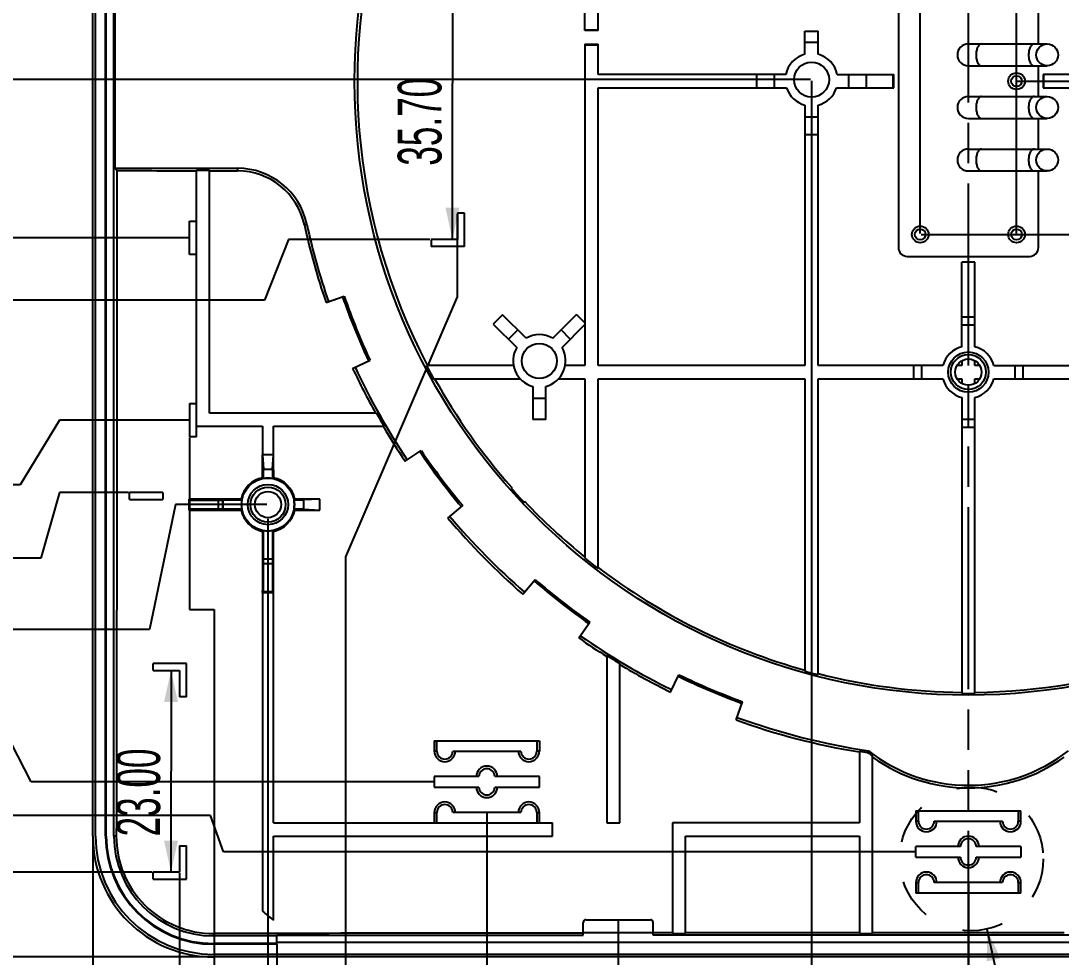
# Model space of a CAD drawing. Header units: millimetres. Extents: x -1 to 407, y -1 to 283.
# Drawn here: x 183.7 to 243.2, y 93.8 to 147.3 of the extents above; entities that cross this region are included whole.
import ezdxf
from ezdxf.enums import TextEntityAlignment as Align

# ---------------------------------------------------------------- set-up
doc = ezdxf.new("R2010")
doc.units = ezdxf.units.MM
doc.header["$LTSCALE"] = 23.1
doc.linetypes.add('DOT', pattern=[0.2, 0.1, -0.1])
doc.linetypes.add('PHANTOM', pattern=[0.8, 0.45, -0.05, 0.1, -0.05, 0.1, -0.05])
doc.layers.get('0').update_dxf_attribs({"linetype": 'CONTINUOUS'})
for name, color, linetype in [('_146173', 7, 'CONTINUOUS'), ('_754668', 7, 'CONTINUOUS'), ('DEFAULT_3', 7, 'PHANTOM')]:
    doc.layers.add(name, color=color, linetype=linetype)
doc.styles.get("Standard").update_dxf_attribs({"font": 'txt', "width": 0.6})
doc.dimstyles.new('DIMSTYLE_2', dxfattribs={"dimtxt": 2.5, "dimasz": 1.8, "dimexe": 0.05, "dimexo": 0.0625, "dimtad": 0, "dimtih": 1, "dimtoh": 1, "dimlfac": 2, "dimzin": 0, "dimdsep": 46, "dimtxsty": 'Standard', "dimblk": '_FILLED', "dimblk1": '_FILLED', "dimblk2": '_FILLED', "dimcen": 0.09, "dimadec": 0, "dimazin": 0, "dimtp": 0.01, "dimtm": 0.01, "dimtfac": 1, "dimtofl": 0, "dimtmove": 0, "dimatfit": 3, "dimldrblk": '_FILLED', "dimfxl": 1, "dimtolj": 1, "dimtzin": 0, "dimarcsym": 0})
doc.dimstyles.new('DIMSTYLE_4', dxfattribs={"dimtxt": 2.5, "dimasz": 1.8, "dimexe": 0.05, "dimexo": 0.0625, "dimtad": 1, "dimlfac": 2, "dimzin": 0, "dimdsep": 46, "dimtxsty": 'Standard', "dimblk": '_FILLED', "dimblk1": '_FILLED', "dimblk2": '_FILLED', "dimcen": 0.09, "dimadec": 0, "dimazin": 0, "dimtp": 0.01, "dimtm": 0.01, "dimtfac": 1, "dimtofl": 0, "dimtmove": 0, "dimatfit": 3, "dimldrblk": '_FILLED', "dimfxl": 1, "dimtolj": 1, "dimtzin": 0, "dimarcsym": 0})
doc.dimstyles.get("Standard").update_dxf_attribs({"dimtxt": 2.5, "dimasz": 1.8, "dimexe": 0.05, "dimexo": 0.0625, "dimtad": 1, "dimzin": 0, "dimdsep": 46, "dimtxsty": 'Standard', "dimblk": '_FILLED', "dimblk1": '_FILLED', "dimblk2": '_FILLED', "dimcen": 0.09, "dimadec": 0, "dimazin": 0, "dimtol": 1, "dimtp": 0.01, "dimtm": 0.01, "dimtfac": 1, "dimtofl": 0, "dimtmove": 0, "dimatfit": 3, "dimldrblk": '_FILLED', "dimfxl": 1, "dimtolj": 1, "dimtzin": 0, "dimarcsym": 0})

# ---------------------------------------------------------------- blocks, each defined once
blk = doc.blocks.new('*D14')
at = {"color": 2, "linetype": 'Continuous'}
blk.add_line((287.851, 100.685), (287.851, 85.098), dxfattribs=at)
at = {"color": 2, "linetype": 'Continuous', "width": 0.6}
blk.add_text('200.00', height=2.5, rotation=90, dxfattribs=at).set_placement((287.226, 83.848), align=Align.RIGHT)
blk = doc.blocks.new('_FILLED')
at = {"color": 0, "linetype": 'ByBlock'}
blk.add_solid([(0, 0), (-1, 0.222), (-1, -0.222)], dxfattribs=at)
blk = doc.blocks.new('*D15')
at = {"color": 2, "linetype": 'Continuous'}
blk.add_line((187.851, 100.685), (187.851, 85.098), dxfattribs=at)
at = {"color": 2, "linetype": 'Continuous', "width": 0.6}
blk.add_text('0.00', height=2.5, rotation=90, dxfattribs=at).set_placement((187.226, 83.848), align=Align.RIGHT)
blk = doc.blocks.new('*D16')
at = {"color": 2, "linetype": 'Continuous'}
for p, q in [((192.801, 98.635), (192.801, 90.553)), ((192.801, 90.553), (190.586, 90.348)), ((190.586, 90.348), (190.586, 85.098))]:
    blk.add_line(p, q, dxfattribs=at)
at = {"color": 2, "linetype": 'Continuous', "width": 0.6}
blk.add_text('9.90', height=2.5, rotation=90, dxfattribs=at).set_placement((189.961, 83.848), align=Align.RIGHT)
blk = doc.blocks.new('*D17')
at = {"color": 2, "linetype": 'Continuous'}
blk.add_line((197.851, 118.865), (197.851, 85.098), dxfattribs=at)
at = {"color": 2, "linetype": 'Continuous', "width": 0.6}
blk.add_text('20.00', height=2.5, rotation=90, dxfattribs=at).set_placement((197.226, 83.848), align=Align.RIGHT)
blk = doc.blocks.new('*D18')
at = {"color": 2, "linetype": 'Continuous'}
for p, q in [((210.351, 102.035), (210.351, 90.156)), ((210.351, 90.156), (207.429, 89.337)), ((207.429, 89.337), (207.429, 85.098))]:
    blk.add_line(p, q, dxfattribs=at)
at = {"color": 2, "linetype": 'Continuous', "width": 0.6}
blk.add_text('45.00', height=2.5, rotation=90, dxfattribs=at).set_placement((206.804, 83.848), align=Align.RIGHT)
blk = doc.blocks.new('*D19')
at = {"color": 2, "linetype": 'Continuous'}
blk.add_line((237.851, 98.035), (237.851, 85.098), dxfattribs=at)
at = {"color": 2, "linetype": 'Continuous', "width": 0.6}
blk.add_text('100.00', height=2.5, rotation=90, dxfattribs=at).set_placement((237.226, 83.848), align=Align.RIGHT)
blk = doc.blocks.new('*D20')
at = {"color": 2, "linetype": 'Continuous'}
for p, q in [((265.351, 102.035), (265.351, 92.758)), ((265.351, 92.758), (267.516, 91.038)), ((267.516, 91.038), (267.516, 85.098))]:
    blk.add_line(p, q, dxfattribs=at)
at = {"color": 2, "linetype": 'Continuous', "width": 0.6}
blk.add_text('155.00', height=2.5, rotation=90, dxfattribs=at).set_placement((266.891, 83.848), align=Align.RIGHT)
blk = doc.blocks.new('*D21')
at = {"color": 2, "linetype": 'Continuous'}
blk.add_line((277.851, 119.615), (277.851, 85.098), dxfattribs=at)
at = {"color": 2, "linetype": 'Continuous', "width": 0.6}
blk.add_text('180.00', height=2.5, rotation=90, dxfattribs=at).set_placement((277.226, 83.848), align=Align.RIGHT)
blk = doc.blocks.new('*D22')
at = {"color": 2, "linetype": 'Continuous'}
for p, q in [((282.281, 98.915), (282.281, 91.324)), ((282.281, 91.324), (284.08, 89.891)), ((284.08, 89.891), (284.08, 85.098))]:
    blk.add_line(p, q, dxfattribs=at)
at = {"color": 2, "linetype": 'Continuous', "width": 0.6}
blk.add_text('188.86', height=2.5, rotation=90, dxfattribs=at).set_placement((283.455, 83.848), align=Align.RIGHT)
blk = doc.blocks.new('*D23')
at = {"color": 2, "linetype": 'Continuous'}
blk.add_line((257.851, 95.91), (257.851, 85.098), dxfattribs=at)
at = {"color": 2, "linetype": 'Continuous', "width": 0.6}
blk.add_text('140.00', height=2.5, rotation=90, dxfattribs=at).set_placement((257.226, 83.848), align=Align.RIGHT)
blk = doc.blocks.new('*D24')
at = {"color": 2, "linetype": 'Continuous'}
blk.add_line((217.851, 95.91), (217.851, 85.098), dxfattribs=at)
at = {"color": 2, "linetype": 'Continuous', "width": 0.6}
blk.add_text('60.00', height=2.5, rotation=90, dxfattribs=at).set_placement((217.226, 83.848), align=Align.RIGHT)
blk = doc.blocks.new('*D31')
at = {"color": 2, "linetype": 'Continuous'}
blk.add_line((237.851, 143.91), (237.851, 202.598), dxfattribs=at)
at = {"color": 2, "linetype": 'Continuous', "width": 0.6}
blk.add_text('100.00', height=2.5, rotation=90, dxfattribs=at).set_placement((237.226, 203.848))
blk = doc.blocks.new('*D37')
at = {"color": 2, "linetype": 'Continuous'}
blk.add_line((263.501, 126.049), (263.501, 85.098), dxfattribs=at)
at = {"color": 2, "linetype": 'Continuous', "width": 0.6}
blk.add_text('151.30', height=2.5, rotation=90, dxfattribs=at).set_placement((262.876, 83.848), align=Align.RIGHT)
blk = doc.blocks.new('*D38')
at = {"color": 2, "linetype": 'Continuous'}
for p, q in [((259.376, 143.785), (259.376, 141.674)), ((259.376, 141.674), (257.661, 140.548)), ((257.661, 140.548), (257.661, 85.098))]:
    blk.add_line(p, q, dxfattribs=at)
at = {"color": 2, "linetype": 'Continuous', "width": 0.6}
blk.add_text('143.05', height=2.5, rotation=90, dxfattribs=at).set_placement((257.036, 83.848), align=Align.RIGHT)
blk = doc.blocks.new('*D39')
at = {"color": 2, "linetype": 'Continuous'}
for p, q in [((266.781, 136.915), (266.781, 133.647)), ((266.781, 133.647), (272.676, 115.629)), ((272.676, 115.629), (272.676, 85.098))]:
    blk.add_line(p, q, dxfattribs=at)
at = {"color": 2, "linetype": 'Continuous', "width": 0.6}
blk.add_text('157.86', height=2.5, rotation=90, dxfattribs=at).set_placement((272.051, 83.848), align=Align.RIGHT)
blk = doc.blocks.new('*D40')
at = {"color": 2, "linetype": 'Continuous'}
for p, q in [((208.666, 136.255), (208.666, 131.542)), ((208.666, 131.542), (202.285, 116.697)), ((202.285, 116.697), (202.285, 85.098))]:
    blk.add_line(p, q, dxfattribs=at)
at = {"color": 2, "linetype": 'Continuous', "width": 0.6}
blk.add_text('41.63', height=2.5, rotation=90, dxfattribs=at).set_placement((201.66, 83.848), align=Align.RIGHT)
blk = doc.blocks.new('*D41')
at = {"color": 2, "linetype": 'Continuous'}
blk.add_line((280.851, 131.485), (280.851, 85.098), dxfattribs=at)
at = {"color": 2, "linetype": 'Continuous', "width": 0.6}
blk.add_text('186.00', height=2.5, rotation=90, dxfattribs=at).set_placement((280.226, 83.848), align=Align.RIGHT)
blk = doc.blocks.new('*D46')
at = {"color": 2, "linetype": 'Continuous'}
blk.add_line((235.101, 135.16), (235.101, 202.598), dxfattribs=at)
at = {"color": 2, "linetype": 'Continuous', "width": 0.6}
blk.add_text('94.50', height=2.5, rotation=90, dxfattribs=at).set_placement((234.476, 203.848))
blk = doc.blocks.new('*D47')
at = {"color": 2, "linetype": 'Continuous'}
blk.add_line((240.601, 135.16), (240.601, 202.598), dxfattribs=at)
at = {"color": 2, "linetype": 'Continuous', "width": 0.6}
blk.add_text('105.50', height=2.5, rotation=90, dxfattribs=at).set_placement((239.976, 203.848))
blk = doc.blocks.new('*D48')
at = {"color": 2, "linetype": 'Continuous'}
blk.add_line((194.689, 193.848), (179.101, 193.848), dxfattribs=at)
at = {"color": 2, "linetype": 'Continuous', "width": 0.6}
blk.add_text('200.00', height=2.5, dxfattribs=at).set_placement((177.851, 194.473), align=Align.RIGHT)
blk = doc.blocks.new('*D49')
at = {"color": 2, "linetype": 'Continuous'}
blk.add_line((194.689, 93.848), (179.101, 93.848), dxfattribs=at)
at = {"color": 2, "linetype": 'Continuous', "width": 0.6}
blk.add_text('0.00', height=2.5, dxfattribs=at).set_placement((177.851, 94.473), align=Align.RIGHT)
blk = doc.blocks.new('*D50')
at = {"color": 2, "linetype": 'Continuous'}
blk.add_line((191.239, 98.698), (179.101, 98.698), dxfattribs=at)
at = {"color": 2, "linetype": 'Continuous', "width": 0.6}
blk.add_text('9.70', height=2.5, dxfattribs=at).set_placement((177.851, 99.323), align=Align.RIGHT)
blk = doc.blocks.new('*D51')
at = {"color": 2, "linetype": 'Continuous'}
for p, q in [((194.57, 101.926), (179.101, 101.926)), ((195.307, 99.848), (194.57, 101.926)), ((234.789, 99.848), (195.307, 99.848))]:
    blk.add_line(p, q, dxfattribs=at)
at = {"color": 2, "linetype": 'Continuous', "width": 0.6}
blk.add_text('12.00', height=2.5, dxfattribs=at).set_placement((177.851, 102.551), align=Align.RIGHT)
blk = doc.blocks.new('*D52')
at = {"color": 2, "linetype": 'Continuous'}
for p, q in [((182.797, 106.82), (179.101, 106.82)), ((184.332, 103.848), (182.797, 106.82)), ((207.289, 103.848), (184.332, 103.848))]:
    blk.add_line(p, q, dxfattribs=at)
at = {"color": 2, "linetype": 'Continuous', "width": 0.6}
blk.add_text('20.00', height=2.5, dxfattribs=at).set_placement((177.851, 107.445), align=Align.RIGHT)
blk = doc.blocks.new('*D53')
at = {"color": 2, "linetype": 'Continuous'}
for p, q in [((192.577, 119.678), (191.086, 112.551)), ((197.789, 119.678), (192.577, 119.678)), ((191.086, 112.551), (179.101, 112.551))]:
    blk.add_line(p, q, dxfattribs=at)
at = {"color": 2, "linetype": 'Continuous', "width": 0.6}
blk.add_text('51.66', height=2.5, dxfattribs=at).set_placement((177.851, 113.176), align=Align.RIGHT)
blk = doc.blocks.new('*D54')
at = {"color": 2, "linetype": 'Continuous'}
for p, q in [((199.026, 134.818), (197.65, 131.347)), ((207.104, 134.818), (199.026, 134.818)), ((197.65, 131.347), (179.101, 131.347))]:
    blk.add_line(p, q, dxfattribs=at)
at = {"color": 2, "linetype": 'Continuous', "width": 0.6}
blk.add_text('81.94', height=2.5, dxfattribs=at).set_placement((177.851, 131.972), align=Align.RIGHT)
blk = doc.blocks.new('*D55')
at = {"color": 2, "linetype": 'Continuous'}
blk.add_line((191.489, 173.698), (179.101, 173.698), dxfattribs=at)
at = {"color": 2, "linetype": 'Continuous', "width": 0.6}
blk.add_text('159.70', height=2.5, dxfattribs=at).set_placement((177.851, 174.323), align=Align.RIGHT)
blk = doc.blocks.new('*D56')
at = {"color": 2, "linetype": 'Continuous'}
for p, q in [((185.156, 183.449), (179.101, 183.449)), ((185.36, 181.678), (185.156, 183.449)), ((198.289, 181.678), (185.36, 181.678))]:
    blk.add_line(p, q, dxfattribs=at)
at = {"color": 2, "linetype": 'Continuous', "width": 0.6}
blk.add_text('175.66', height=2.5, dxfattribs=at).set_placement((177.851, 184.074), align=Align.RIGHT)
blk = doc.blocks.new('*D57')
at = {"color": 2, "linetype": 'Continuous'}
for p, q in [((213.67, 186.713), (179.101, 186.713)), ((215.635, 182.037), (213.67, 186.713)), ((216.701, 182.037), (215.635, 182.037))]:
    blk.add_line(p, q, dxfattribs=at)
at = {"color": 2, "linetype": 'Continuous', "width": 0.6}
blk.add_text('176.38', height=2.5, dxfattribs=at).set_placement((177.851, 187.338), align=Align.RIGHT)
blk = doc.blocks.new('*D67')
at = {"color": 2, "linetype": 'Continuous'}
blk.add_line((235.164, 152.598), (296.601, 152.598), dxfattribs=at)
at = {"color": 2, "linetype": 'Continuous', "width": 0.6}
blk.add_text('117.50', height=2.5, dxfattribs=at).set_placement((297.851, 153.223))
blk = doc.blocks.new('*D68')
at = {"color": 2, "linetype": 'Continuous'}
blk.add_line((240.664, 143.848), (296.601, 143.848), dxfattribs=at)
at = {"color": 2, "linetype": 'Continuous', "width": 0.6}
blk.add_text('100.00', height=2.5, dxfattribs=at).set_placement((297.851, 144.473))
blk = doc.blocks.new('*D69')
at = {"color": 2, "linetype": 'Continuous'}
for p, q in [((235.164, 135.098), (250.334, 135.098)), ((250.334, 135.098), (250.974, 132.192)), ((250.974, 132.192), (296.601, 132.192))]:
    blk.add_line(p, q, dxfattribs=at)
at = {"color": 2, "linetype": 'Continuous', "width": 0.6}
blk.add_text('82.50', height=2.5, dxfattribs=at).set_placement((297.851, 132.817))
blk = doc.blocks.new('*D71')
at = {"color": 2, "linetype": 'Continuous'}
blk.add_line((237.789, 161.348), (179.101, 161.348), dxfattribs=at)
at = {"color": 2, "linetype": 'Continuous', "width": 0.6}
blk.add_text('135.00', height=2.5, dxfattribs=at).set_placement((177.851, 161.973), align=Align.RIGHT)
blk = doc.blocks.new('*D72')
at = {"color": 2, "linetype": 'Continuous'}
for p in [(192.315, 110.198), (192.315, 98.698)]:
    blk.add_line(p, (192.315, 104.448), dxfattribs=at)
at = {"color": 2, "linetype": 'Continuous', "xscale": 1.8, "yscale": 1.8, "zscale": 1.8}
for p, rotation in [((192.315, 110.198), 90), ((192.315, 98.698), 270)]:
    blk.add_blockref('_FILLED', p, dxfattribs=dict(at, rotation=rotation))
at = {"color": 2, "linetype": 'Continuous', "width": 0.6}
blk.add_text('23.00', height=2.5, rotation=90, dxfattribs=at).set_placement((191.69, 103.24), align=Align.CENTER)
blk = doc.blocks.new('*D74')
at = {"color": 2, "linetype": 'Continuous'}
for p in [(208.386, 152.668), (208.386, 134.818)]:
    blk.add_line(p, (208.386, 143.743), dxfattribs=at)
at = {"color": 2, "linetype": 'Continuous', "xscale": 1.8, "yscale": 1.8, "zscale": 1.8}
for p, rotation in [((208.386, 152.668), 90), ((208.386, 134.818), 270)]:
    blk.add_blockref('_FILLED', p, dxfattribs=dict(at, rotation=rotation))
at = {"color": 2, "linetype": 'Continuous', "width": 0.6}
blk.add_text('35.70', height=2.5, rotation=90, dxfattribs=at).set_placement((207.761, 141.531), align=Align.CENTER)
blk = doc.blocks.new('*D75')
at = {"color": 2, "linetype": 'Continuous'}
blk.add_line((205.524, 169.548), (179.101, 169.548), dxfattribs=at)
at = {"color": 2, "linetype": 'Continuous', "width": 0.6}
blk.add_text('151.40', height=2.5, dxfattribs=at).set_placement((177.851, 170.173), align=Align.RIGHT)
blk = doc.blocks.new('*D76')
at = {"color": 2, "linetype": 'Continuous'}
for p, q in [((209.735, 190.059), (179.101, 190.059)), ((210.119, 188.268), (209.735, 190.059)), ((212.864, 188.268), (210.119, 188.268))]:
    blk.add_line(p, q, dxfattribs=at)
at = {"color": 2, "linetype": 'Continuous', "width": 0.6}
blk.add_text('188.84', height=2.5, dxfattribs=at).set_placement((177.851, 190.684), align=Align.RIGHT)
blk = doc.blocks.new('*D83')
at = {"color": 2, "linetype": 'Continuous'}
for p, q in [((193.371, 123.485), (193.371, 113.69)), ((193.371, 113.69), (194.784, 113.69)), ((194.784, 113.69), (194.784, 85.098))]:
    blk.add_line(p, q, dxfattribs=at)
at = {"color": 2, "linetype": 'Continuous', "width": 0.6}
blk.add_text('11.04', height=2.5, rotation=90, dxfattribs=at).set_placement((194.159, 83.848), align=Align.RIGHT)
blk = doc.blocks.new('*D84')
at = {"color": 2, "linetype": 'Continuous'}
for p, q in [((185.938, 120.363), (184.873, 116.621)), ((189.889, 120.363), (185.938, 120.363)), ((184.873, 116.621), (179.101, 116.621))]:
    blk.add_line(p, q, dxfattribs=at)
at = {"color": 2, "linetype": 'Continuous', "width": 0.6}
blk.add_text('53.03', height=2.5, dxfattribs=at).set_placement((177.851, 117.246), align=Align.RIGHT)
blk = doc.blocks.new('*D85')
at = {"color": 2, "linetype": 'Continuous'}
for p, q in [((185.938, 124.498), (183.694, 120.798)), ((193.309, 124.498), (185.938, 124.498)), ((183.694, 120.798), (179.101, 120.798))]:
    blk.add_line(p, q, dxfattribs=at)
at = {"color": 2, "linetype": 'Continuous', "width": 0.6}
blk.add_text('61.30', height=2.5, dxfattribs=at).set_placement((177.851, 121.423), align=Align.RIGHT)
blk = doc.blocks.new('*D86')
at = {"color": 2, "linetype": 'Continuous'}
blk.add_line((193.309, 134.898), (179.101, 134.898), dxfattribs=at)
at = {"color": 2, "linetype": 'Continuous', "width": 0.6}
blk.add_text('82.10', height=2.5, dxfattribs=at).set_placement((177.851, 135.523), align=Align.RIGHT)
blk = doc.blocks.new('*D106')
at = {"color": 2, "linetype": 'Continuous'}
blk.add_line((198.351, 94.554), (198.351, 75.098), dxfattribs=at)
at = {"color": 2, "linetype": 'Continuous', "width": 0.6}
blk.add_text('21.00', height=2.5, rotation=90, dxfattribs=at).set_placement((197.726, 73.848), align=Align.RIGHT)
blk = doc.blocks.new('*D107')
at = {"color": 2, "linetype": 'Continuous'}
for p, q in [((277.351, 94.554), (277.351, 91.399)), ((277.351, 91.399), (274.227, 88.775)), ((274.227, 88.775), (274.227, 75.098))]:
    blk.add_line(p, q, dxfattribs=at)
at = {"color": 2, "linetype": 'Continuous', "width": 0.6}
blk.add_text('179.00', height=2.5, rotation=90, dxfattribs=at).set_placement((273.602, 73.848), align=Align.RIGHT)
blk = doc.blocks.new('*D113')
at = {"color": 2, "linetype": 'Continuous'}
blk.add_line((228.831, 143.937), (179.101, 143.937), dxfattribs=at)
at = {"color": 2, "linetype": 'Continuous', "width": 0.6}
blk.add_text('100.18', height=2.5, dxfattribs=at).set_placement((177.851, 144.562), align=Align.RIGHT)
blk = doc.blocks.new('*D114')
at = {"color": 2, "linetype": 'Continuous'}
blk.add_line((213.289, 180.878), (179.101, 180.878), dxfattribs=at)
at = {"color": 2, "linetype": 'Continuous', "width": 0.6}
blk.add_text('174.06', height=2.5, dxfattribs=at).set_placement((177.851, 181.503), align=Align.RIGHT)
blk = doc.blocks.new('*D115')
at = {"color": 2, "linetype": 'Continuous'}
blk.add_line((228.893, 143.874), (228.893, 85.098), dxfattribs=at)
at = {"color": 2, "linetype": 'Continuous', "width": 0.6}
blk.add_text('82.08', height=2.5, rotation=90, dxfattribs=at).set_placement((228.268, 83.848), align=Align.RIGHT)

msp = doc.modelspace()

# ---------------------------------------------------------------- linework, layer by layer
at = {"color": 7, "linetype": 'Continuous'}
for p, q in [((233.8513, 153.348), (233.8513, 134.348)), ((241.8513, 145.973), (241.8513, 147.723)), ((237.8513, 145.973), (242.3513, 145.973)), ((237.8513, 144.723), (242.3513, 144.723)), ((241.8513, 142.973), (241.8513, 144.723)), ((237.8513, 142.973), (242.3513, 142.973)), ((237.8513, 141.723), (242.3513, 141.723)), ((241.8513, 139.973), (241.8513, 141.723)), ((237.8513, 139.973), (242.3513, 139.973)), ((237.8513, 138.723), (242.3513, 138.723)), ((241.8513, 134.348), (241.8513, 138.723)), ((234.3513, 133.848), (241.3513, 133.848))]:
    msp.add_line(p, q, dxfattribs=at)
for centre, radius in [((242.3513, 145.348), 0.625), ((240.6013, 143.848), 0.475), ((242.3513, 142.348), 0.625), ((242.3513, 139.348), 0.625), ((235.1013, 135.098), 0.475), ((240.6013, 135.098), 0.475), ((237.8513, 127.238), 1.15), ((237.8513, 127.238), 0.75)]:
    msp.add_circle(centre, radius, dxfattribs=at)
at = {"color": 2, "linetype": 'DOT'}
msp.add_circle((238.0285, 99.4475), 4.1004, dxfattribs=at)
at = {"color": 7, "linetype": 'Continuous'}
for centre, radius, start, end in [((237.8513, 145.348), 0.625, 90, 270), ((237.8513, 142.348), 0.625, 90, 270), ((237.8513, 139.348), 0.625, 90, 270), ((234.3513, 134.348), 0.5, 180, 270), ((241.3513, 134.348), 0.5, 270, 360)]:
    msp.add_arc(centre, radius, start, end, dxfattribs=at)
for points, knots in [([(238.6013, 145.9729), (238.5806, 145.9729), (238.5367, 145.9638), (238.4768, 145.9256), (238.423, 145.8661), (238.3575, 145.7555), (238.3031, 145.5797), (238.2888, 145.4281), (238.2888, 145.348)], [0, 0, 0, 0, 0.0823047, 0.1731304, 0.2778913, 0.3984526, 0.6815901, 1, 1, 1, 1]), ([(241.6013, 145.9729), (241.5806, 145.9729), (241.5367, 145.9638), (241.4768, 145.9256), (241.423, 145.8661), (241.3575, 145.7555), (241.3031, 145.5797), (241.2888, 145.4281), (241.2888, 145.348)], [0, 0, 0, 0, 0.0823047, 0.1731304, 0.2778913, 0.3984526, 0.6815901, 1, 1, 1, 1]), ([(238.2888, 145.348), (238.2888, 145.2678), (238.3031, 145.1162), (238.3575, 144.9405), (238.423, 144.8299), (238.4768, 144.7703), (238.5367, 144.7321), (238.5806, 144.723), (238.6013, 144.723)], [0, 0, 0, 0, 0.3184099, 0.6015474, 0.7221087, 0.8268696, 0.9176953, 1, 1, 1, 1]), ([(241.2888, 145.348), (241.2888, 145.2678), (241.3031, 145.1162), (241.3575, 144.9405), (241.423, 144.8299), (241.4768, 144.7703), (241.5367, 144.7321), (241.5806, 144.723), (241.6013, 144.723)], [0, 0, 0, 0, 0.3184099, 0.6015474, 0.7221087, 0.8268696, 0.9176953, 1, 1, 1, 1]), ([(238.6013, 142.9729), (238.5806, 142.9729), (238.5367, 142.9638), (238.4768, 142.9256), (238.423, 142.8661), (238.3575, 142.7555), (238.3031, 142.5797), (238.2888, 142.4281), (238.2888, 142.348)], [0, 0, 0, 0, 0.0823047, 0.1731304, 0.2778913, 0.3984526, 0.6815901, 1, 1, 1, 1]), ([(241.6013, 142.9729), (241.5806, 142.9729), (241.5367, 142.9638), (241.4768, 142.9256), (241.423, 142.8661), (241.3575, 142.7555), (241.3031, 142.5797), (241.2888, 142.4281), (241.2888, 142.348)], [0, 0, 0, 0, 0.0823047, 0.1731304, 0.2778913, 0.3984526, 0.6815901, 1, 1, 1, 1]), ([(238.2888, 142.348), (238.2888, 142.2678), (238.3031, 142.1162), (238.3575, 141.9405), (238.423, 141.8299), (238.4768, 141.7703), (238.5367, 141.7321), (238.5806, 141.723), (238.6013, 141.723)], [0, 0, 0, 0, 0.3184099, 0.6015474, 0.7221087, 0.8268696, 0.9176953, 1, 1, 1, 1]), ([(241.2888, 142.348), (241.2888, 142.2678), (241.3031, 142.1162), (241.3575, 141.9405), (241.423, 141.8299), (241.4768, 141.7703), (241.5367, 141.7321), (241.5806, 141.723), (241.6013, 141.723)], [0, 0, 0, 0, 0.3184099, 0.6015474, 0.7221087, 0.8268696, 0.9176953, 1, 1, 1, 1]), ([(238.6013, 139.9729), (238.5806, 139.9729), (238.5367, 139.9638), (238.4768, 139.9256), (238.423, 139.8661), (238.3575, 139.7555), (238.3031, 139.5797), (238.2888, 139.4281), (238.2888, 139.348)], [0, 0, 0, 0, 0.0823047, 0.1731304, 0.2778913, 0.3984526, 0.6815901, 1, 1, 1, 1]), ([(241.6013, 139.9729), (241.5806, 139.9729), (241.5367, 139.9638), (241.4768, 139.9256), (241.423, 139.8661), (241.3575, 139.7555), (241.3031, 139.5797), (241.2888, 139.4281), (241.2888, 139.348)], [0, 0, 0, 0, 0.0823047, 0.1731304, 0.2778913, 0.3984526, 0.6815901, 1, 1, 1, 1]), ([(238.2888, 139.348), (238.2888, 139.2678), (238.3031, 139.1162), (238.3575, 138.9405), (238.423, 138.8299), (238.4768, 138.7703), (238.5367, 138.7321), (238.5806, 138.723), (238.6013, 138.723)], [0, 0, 0, 0, 0.3184099, 0.6015474, 0.7221087, 0.8268696, 0.9176953, 1, 1, 1, 1]), ([(241.2888, 139.348), (241.2888, 139.2678), (241.3031, 139.1162), (241.3575, 138.9405), (241.423, 138.8299), (241.4768, 138.7703), (241.5367, 138.7321), (241.5806, 138.723), (241.6013, 138.723)], [0, 0, 0, 0, 0.3184099, 0.6015474, 0.7221087, 0.8268696, 0.9176953, 1, 1, 1, 1])]:
    msp.add_open_spline(points, degree=3, knots=knots, dxfattribs=at)
at = {"layer": '_146173', "color": 7, "linetype": 'Continuous'}
for radius in [1.15, 0.75]:
    msp.add_circle((197.8513, 119.678), radius, dxfattribs=at)
at = {"layer": '_754668', "color": 7, "linetype": 'Continuous'}
for p, q in [((187.8513, 100.748), (187.8513, 186.948)), ((188.0013, 100.748), (188.0013, 186.948)), ((188.5763, 100.748), (188.5763, 186.948)), ((188.6201, 100.748), (188.6201, 186.948)), ((189.0518, 100.748), (189.0518, 186.948)), ((215.9513, 146.7411), (215.9513, 154.878)), ((216.7013, 146.7409), (216.7013, 154.878)), ((189.0989, 148.8219), (189.0989, 138.874)), ((216.7013, 146.7648), (215.9513, 146.7648)), ((216.7013, 146.7409), (215.9513, 146.7411)), ((228.5183, 146.7075), (229.2683, 146.7076)), ((228.5183, 145.3893), (228.5183, 146.7075)), ((229.2683, 146.6811), (228.5183, 146.6811)), ((229.2683, 145.3893), (229.2683, 146.7076)), ((215.9513, 145.9548), (216.7013, 145.955)), ((215.9513, 145.9548), (215.9513, 127.6115)), ((215.9513, 145.9311), (216.7013, 145.9311)), ((216.7013, 144.223), (216.7013, 145.955)), ((229.2683, 146.062), (228.5183, 146.062)), ((227.4209, 144.223), (216.7013, 144.223)), ((225.7582, 144.223), (225.7582, 143.473)), ((226.7683, 144.223), (226.7683, 143.473)), ((230.3658, 144.223), (233.5864, 144.223)), ((231.0183, 143.473), (231.0183, 144.223)), ((232.0284, 143.473), (232.0284, 144.223)), ((233.5595, 143.473), (233.5595, 144.223)), ((233.5864, 143.473), (233.5864, 144.223)), ((257.924, 144.223), (242.1162, 144.223)), ((242.1162, 144.223), (242.1162, 143.473)), ((242.1432, 144.223), (242.1432, 143.473)), ((216.7013, 127.6115), (216.7013, 143.473)), ((216.7013, 143.473), (227.4669, 143.473)), ((230.3198, 143.473), (233.5864, 143.473)), ((242.1162, 143.473), (257.924, 143.473)), ((228.5183, 142.4846), (228.5183, 127.6115)), ((229.2683, 127.6115), (229.2683, 142.4846)), ((228.5183, 141.812), (229.2683, 141.812)), ((228.5183, 140.8019), (229.2683, 140.8019)), ((189.2296, 138.7434), (189.0989, 138.874)), ((189.0989, 138.874), (196.116, 138.874)), ((193.7713, 123.548), (193.7713, 138.7744)), ((193.7713, 138.7744), (194.5213, 138.7744)), ((194.5213, 124.898), (194.5213, 138.7744)), ((194.5213, 138.7331), (196.116, 138.7303)), ((196.116, 138.874), (196.116, 138.7303)), ((208.6663, 136.318), (208.6663, 134.818)), ((209.0663, 136.318), (208.6663, 136.318)), ((209.0663, 134.418), (209.0663, 136.318)), ((193.3713, 133.948), (193.3713, 135.848)), ((193.3713, 135.848), (193.7713, 135.848)), ((200.0755, 135.6792), (199.9297, 135.6476)), ((207.1663, 134.818), (207.1663, 134.418)), ((208.6663, 134.818), (207.1663, 134.818)), ((209.0663, 134.418), (207.1663, 134.418)), ((193.7713, 133.948), (193.3713, 133.948)), ((238.2263, 133.523), (237.4763, 133.523)), ((237.4763, 128.6903), (237.4763, 133.523)), ((238.2263, 128.6903), (238.2263, 133.523)), ((201.1669, 131.2165), (202.2053, 131.574)), ((211.243, 130.5166), (210.7149, 129.9841)), ((212.5895, 129.1701), (211.243, 130.5166)), ((214.1131, 129.1701), (215.4706, 130.5275)), ((215.9513, 130.0476), (215.4706, 130.5275)), ((238.2263, 130.3716), (237.4763, 130.3716)), ((210.7149, 129.9841), (212.0592, 128.6398)), ((212.1139, 129.6457), (211.5836, 129.1154)), ((215.1191, 129.1154), (214.5888, 129.6457)), ((214.6435, 128.6398), (215.9513, 129.9476)), ((238.2263, 129.9175), (237.4763, 129.9175)), ((202.6882, 127.4511), (203.6835, 127.9153)), ((237.4763, 127.8851), (237.4763, 127.6115)), ((238.2263, 127.6115), (238.2263, 127.8851)), ((211.8752, 127.6115), (206.9001, 127.6115)), ((215.9513, 127.6115), (214.8275, 127.6115)), ((228.5183, 127.6115), (216.7013, 127.6115)), ((236.3986, 127.6115), (229.2683, 127.6115)), ((234.7162, 127.6115), (234.7162, 126.8615)), ((235.1703, 127.6115), (235.1703, 126.8615)), ((237.4763, 127.6115), (237.2033, 127.6115)), ((238.4993, 127.6115), (238.2263, 127.6115)), ((239.3041, 127.6115), (259.0013, 127.6115)), ((240.5324, 126.8615), (240.5324, 127.6115)), ((240.9864, 126.8615), (240.9864, 127.6115)), ((207.3052, 126.8615), (212.2483, 126.8615)), ((214.4544, 126.8615), (215.9513, 126.8615)), ((215.9513, 126.8615), (215.9513, 116.6084)), ((216.7013, 116.022), (216.7013, 126.8615)), ((216.7013, 126.8615), (228.5183, 126.8615)), ((228.5183, 126.8615), (228.5183, 110.1656)), ((229.2683, 126.8615), (236.3994, 126.8615)), ((229.2683, 109.9667), (229.2683, 126.8615)), ((237.2052, 126.8615), (237.4763, 126.8615)), ((237.4763, 126.8615), (237.4763, 126.5908)), ((238.2263, 126.8615), (238.4976, 126.8615)), ((238.2263, 126.5908), (238.2263, 126.8615)), ((239.3033, 126.8615), (259.0013, 126.8615)), ((212.9763, 126.4256), (212.9763, 124.5292)), ((213.7263, 124.5265), (213.7263, 126.4256)), ((193.3713, 125.448), (193.3713, 123.548)), ((193.3713, 125.448), (193.7713, 125.448)), ((212.9763, 125.753), (213.7263, 125.753)), ((237.4763, 125.7856), (237.4763, 108.8985)), ((238.2263, 108.8985), (238.2263, 125.7856)), ((204.0527, 124.898), (194.5213, 124.898)), ((213.7263, 124.5265), (212.9763, 124.5292)), ((237.4763, 124.5554), (238.2263, 124.5554)), ((193.7713, 124.148), (197.5374, 124.148)), ((197.5374, 124.148), (197.5374, 122.514)), ((198.1653, 122.514), (198.1653, 124.148)), ((198.1653, 124.148), (204.4843, 124.148)), ((237.4763, 124.1014), (238.2263, 124.1014)), ((193.7713, 123.548), (193.3713, 123.548)), ((197.5435, 122.514), (197.5897, 121.6986)), ((197.5435, 121.648), (197.5435, 122.514)), ((198.1592, 122.514), (197.5435, 122.514)), ((198.1129, 121.6986), (198.1592, 122.514)), ((198.1592, 121.648), (198.1592, 122.514)), ((205.6862, 122.1523), (206.5966, 122.7664)), ((197.5374, 121.648), (197.5435, 121.648)), ((197.5374, 121.21), (197.5374, 121.648)), ((197.5897, 121.1668), (197.5897, 121.6986)), ((197.5897, 121.6986), (198.1129, 121.6986)), ((198.1129, 121.6986), (198.1129, 121.1668)), ((198.1655, 121.648), (198.1592, 121.648)), ((198.1655, 121.648), (198.1654, 121.2102)), ((211.7563, 120.6797), (211.7563, 120.596)), ((189.9513, 119.963), (189.9513, 120.363)), ((191.8513, 120.363), (189.9513, 120.363)), ((191.8513, 120.363), (191.8513, 119.963)), ((189.9513, 119.963), (191.8513, 119.963)), ((196.3197, 119.9913), (193.3382, 119.9904)), ((193.3965, 119.9321), (193.3382, 119.9904)), ((193.3382, 119.9904), (193.3383, 119.3656)), ((193.3965, 119.4238), (193.3383, 119.3656)), ((193.3965, 119.4238), (193.3965, 119.9321)), ((193.3965, 119.9321), (195.0151, 119.9321)), ((195.0151, 119.4238), (193.3965, 119.4238)), ((195.0151, 119.9321), (195.0151, 119.4238)), ((195.2756, 119.9396), (195.2651, 119.9343)), ((195.2651, 119.4216), (195.2651, 119.9343)), ((195.2756, 119.9396), (195.2756, 119.4164)), ((195.2756, 119.9396), (196.3625, 119.9396)), ((199.3401, 119.9396), (199.872, 119.9396)), ((200.8063, 119.9926), (199.3837, 119.9922)), ((200.8063, 119.9926), (199.872, 119.9396)), ((199.872, 119.9396), (199.872, 119.4164)), ((200.8044, 119.3635), (200.8063, 119.9926)), ((208.1302, 118.909), (208.9715, 119.6149)), ((212.5063, 119.8616), (212.5063, 119.7806)), ((193.3383, 119.3656), (196.3198, 119.3647)), ((195.2756, 119.4164), (195.2651, 119.4216)), ((196.3625, 119.4164), (195.2756, 119.4164)), ((199.872, 119.4164), (199.3401, 119.4164)), ((199.3836, 119.3638), (200.8044, 119.3635)), ((199.872, 119.4164), (200.8044, 119.3635)), ((197.5379, 118.1463), (197.5386, 114.748)), ((197.5897, 116.5773), (197.5897, 118.1892)), ((198.1129, 118.1892), (198.1129, 116.5773)), ((198.1642, 114.6444), (198.1649, 118.1462)), ((197.5897, 116.5773), (197.595, 116.5667)), ((197.5897, 116.5773), (198.1129, 116.5773)), ((198.1077, 116.5667), (197.595, 116.5667)), ((198.1129, 116.5773), (198.1077, 116.5667)), ((197.5972, 114.7031), (197.5972, 116.3168)), ((197.5972, 116.3168), (198.1055, 116.3168)), ((198.1055, 116.3168), (198.1055, 114.7031)), ((212.3974, 114.5666), (213.1179, 115.3954)), ((197.5386, 114.748), (197.5435, 114.748)), ((197.5435, 114.6494), (197.5435, 114.748)), ((197.5972, 114.7031), (197.5435, 114.6494)), ((198.1055, 114.7031), (197.5972, 114.7031)), ((198.1055, 114.7031), (198.1592, 114.6494)), ((198.1592, 114.6494), (198.1592, 114.748)), ((198.1641, 114.748), (198.1592, 114.748)), ((197.5386, 114.6494), (197.5386, 96.4731)), ((197.5435, 114.6494), (198.1592, 114.6494)), ((198.1641, 101.498), (198.1641, 114.6494)), ((215.5976, 112.0663), (216.2275, 112.9659)), ((191.3013, 110.198), (191.3013, 110.598)), ((193.2013, 110.598), (191.3013, 110.598)), ((193.2013, 108.698), (193.2013, 110.598)), ((217.2013, 111.0604), (217.2013, 101.498)), ((217.9513, 101.498), (217.9513, 110.5998)), ((191.3013, 110.198), (192.8013, 110.198)), ((192.8013, 110.198), (192.8013, 108.698)), ((220.8433, 108.9764), (221.3247, 109.9634)), ((193.2013, 108.698), (192.8013, 108.698)), ((224.5816, 107.3896), (224.9572, 108.4215)), ((207.3513, 106.198), (213.3513, 106.198)), ((207.3513, 106.198), (207.3513, 105.598)), ((207.5013, 105.598), (207.5013, 106.198)), ((213.2013, 106.198), (213.2013, 105.598)), ((213.3513, 106.198), (213.3513, 105.598)), ((207.5013, 105.598), (207.3513, 105.598)), ((208.4013, 105.598), (212.3013, 105.598)), ((213.3513, 105.598), (213.2013, 105.598)), ((231.6263, 105.6027), (231.6263, 101.498)), ((232.0989, 105.5288), (232.1396, 105.6234)), ((232.3763, 95.1951), (232.3763, 105.3204)), ((209.9013, 104.148), (207.3513, 104.148)), ((207.3513, 104.148), (207.3513, 103.548)), ((213.3513, 104.148), (210.8013, 104.148)), ((213.3513, 103.548), (213.3513, 104.148)), ((207.3513, 103.548), (209.9013, 103.548)), ((210.8013, 103.548), (213.3513, 103.548)), ((234.8513, 102.198), (240.8513, 102.198)), ((234.8513, 102.198), (234.8513, 101.598)), ((235.0013, 101.598), (235.0013, 102.198)), ((240.7013, 102.198), (240.7013, 101.598)), ((240.8513, 101.598), (240.8513, 102.198)), ((207.3513, 102.098), (207.5013, 102.098)), ((207.3513, 102.098), (207.3513, 101.498)), ((207.5013, 101.498), (207.5013, 102.098)), ((212.3013, 102.098), (208.4013, 102.098)), ((213.2013, 102.098), (213.3513, 102.098)), ((213.2013, 102.098), (213.2013, 101.498)), ((213.3513, 101.498), (213.3513, 102.098)), ((198.1641, 101.498), (214.1013, 101.498)), ((214.1013, 100.748), (214.1013, 101.498)), ((217.2013, 101.498), (217.9513, 101.498)), ((231.6263, 101.498), (220.9513, 101.498)), ((220.9513, 101.498), (220.9513, 95.1951)), ((235.0013, 101.598), (234.8513, 101.598)), ((235.9013, 101.598), (239.8013, 101.598)), ((240.8513, 101.598), (240.7013, 101.598)), ((188.6201, 100.748), (188.5763, 100.748)), ((189.191, 100.748), (189.0518, 100.748)), ((198.1653, 100.748), (214.1013, 100.748)), ((198.1653, 95.9468), (198.1653, 100.748)), ((221.7013, 100.748), (231.6263, 100.748)), ((221.7013, 95.1951), (221.7013, 100.748)), ((231.6263, 100.748), (231.6263, 95.1951)), ((192.8013, 100.198), (192.8013, 98.698)), ((192.8013, 100.198), (193.2013, 100.198)), ((193.2013, 98.298), (193.2013, 100.198)), ((237.4013, 100.148), (234.8513, 100.148)), ((234.8513, 99.548), (234.8513, 100.148)), ((240.8513, 100.148), (238.3013, 100.148)), ((240.8513, 100.148), (240.8513, 99.548)), ((234.8513, 99.548), (237.4013, 99.548)), ((238.3013, 99.548), (240.8513, 99.548)), ((191.3013, 98.298), (191.3013, 98.698)), ((192.8013, 98.698), (191.3013, 98.698)), ((191.3013, 98.298), (193.2013, 98.298)), ((234.8513, 98.098), (235.0013, 98.098)), ((234.8513, 98.098), (234.8513, 97.498)), ((235.0013, 97.498), (235.0013, 98.098)), ((239.8013, 98.098), (235.9013, 98.098)), ((240.7013, 98.098), (240.8513, 98.098)), ((240.7013, 98.098), (240.7013, 97.498)), ((240.8513, 97.498), (240.8513, 98.098)), ((240.8513, 97.498), (234.8513, 97.498)), ((215.8513, 95.1008), (215.8513, 95.823)), ((216.0013, 95.973), (219.7013, 95.973)), ((219.8513, 95.1008), (219.8513, 95.823)), ((194.7513, 95.0484), (194.7513, 95.1876)), ((198.3513, 95.1008), (215.8513, 95.1008)), ((198.3513, 94.573), (198.3513, 95.1008)), ((215.8513, 95.248), (219.8513, 95.248)), ((220.9513, 95.2207), (219.8513, 95.2199)), ((255.8513, 95.1008), (219.8513, 95.1008)), ((220.9513, 95.1951), (221.7013, 95.1951)), ((231.6263, 95.1951), (232.3763, 95.1951)), ((198.3513, 95.0484), (194.7513, 95.0484)), ((198.3513, 94.6167), (194.7513, 94.6167)), ((194.7513, 94.573), (194.7513, 94.6167)), ((198.3513, 94.573), (194.7513, 94.573)), ((198.3513, 94.698), (277.3513, 94.698)), ((280.9513, 93.998), (194.7513, 93.998)), ((280.9513, 93.848), (194.7513, 93.848))]:
    msp.add_line(p, q, dxfattribs=at)
for centre, radius in [((237.8513, 143.848), 35.051), ((228.8933, 143.937), 1), ((240.6013, 143.848), 0.3076), ((235.1013, 135.098), 0.3076), ((240.6013, 135.098), 0.3076), ((213.3513, 127.878), 1), ((237.8513, 127.238), 1), ((197.8513, 119.678), 1.5103), ((197.8513, 119.678), 1)]:
    msp.add_circle(centre, radius, dxfattribs=at)
for centre, radius, start, end in [((237.8513, 143.848), 34.8958, 161.57373, 207.686862), ((228.8933, 143.937), 1.5, 104.477512, 169.008307), ((228.8933, 143.937), 1.5, 10.991693, 75.522488), ((228.8933, 143.937), 1.5, 198.019059, 255.522488), ((228.8933, 143.937), 1.5, 284.477512, 341.980941), ((196.116, 134.823), 4.051, 12.201965, 90), ((196.1091, 134.8215), 3.9088, 12.202, 89.899671), ((237.8513, 143.848), 38.7982, 192.201965, 199), ((237.8513, 143.848), 38.649, 192.201965, 199), ((237.8513, 143.848), 37.7984, 199, 205), ((237.8513, 143.848), 37.7, 199, 205), ((213.3513, 127.878), 1.5, 59.477512, 120.522488), ((213.3513, 127.878), 1.5, 149.477512, 255.522488), ((213.3513, 127.878), 1.5, 284.477512, 30.522488), ((237.8513, 127.238), 1.5, 104.477512, 165.581655), ((237.8513, 127.238), 1.5, 14.418345, 75.522488), ((237.8513, 143.848), 38.7982, 205, 209.23711), ((237.8513, 143.848), 38.649, 205, 214), ((237.8513, 143.848), 34.9515, 207.680731, 209.07818), ((237.8513, 143.848), 34.8958, 209.129031, 221.599996), ((237.8513, 127.238), 1.5, 194.536695, 255.522488), ((237.8513, 127.238), 1.5, 284.477512, 345.463305), ((237.8513, 143.848), 38.7485, 209.278205, 210.55773), ((237.8513, 143.848), 38.7982, 210.514456, 214), ((237.8513, 143.848), 37.7984, 214, 220), ((237.8513, 143.848), 37.7, 214, 220), ((197.8518, 119.6782), 1.5637, 101.596788, 168.449892), ((194.4886, 117.4728), 4.8231, 49.986402, 50.792998), ((201.2143, 117.4725), 4.8235, 129.204355, 130.013575), ((197.8518, 119.6782), 1.5637, 11.582158, 78.429361), ((197.8513, 119.678), 1.5116, 80.034065, 99.965935), ((237.8513, 143.848), 34.9515, 221.702698, 223.518796), ((200.0555, 123.0399), 4.8218, 219.215243, 220.013667), ((197.8513, 119.678), 1.5116, 170.034065, 189.965935), ((195.6456, 123.0411), 4.8238, 319.986442, 320.797677), ((197.8513, 119.678), 1.5116, 350.034065, 9.965935), ((237.8513, 143.848), 34.8958, 223.422436, 231.127973), ((200.0554, 116.3162), 4.8216, 139.986319, 140.78316), ((197.8518, 119.6782), 1.5637, 191.56591, 258.422577), ((197.8518, 119.6782), 1.5637, 281.551273, 348.402041), ((195.6458, 116.3149), 4.8236, 39.203923, 40.013571), ((237.8513, 143.848), 38.7982, 220, 229), ((237.8513, 143.848), 38.649, 220, 229), ((194.4894, 121.8822), 4.8219, 309.214807, 310.013664), ((197.8513, 119.678), 1.5116, 260.034065, 279.965935), ((201.2135, 121.8825), 4.8223, 229.986359, 230.787837), ((237.8513, 143.848), 34.9515, 231.201511, 232.762168), ((237.8513, 143.848), 34.8958, 232.692649, 254.487207), ((237.8513, 143.848), 34.8958, 270.615729, 307.307351), ((237.8513, 143.848), 37.7984, 229, 235), ((237.8513, 143.848), 37.7, 229, 235), ((237.8513, 143.848), 38.7982, 235, 237.842976), ((237.8513, 143.848), 38.649, 235, 244), ((237.8513, 143.848), 38.7485, 237.796815, 239.098231), ((237.8513, 143.848), 38.7982, 239.1421, 244), ((237.8513, 143.848), 37.7, 244, 250), ((237.8513, 143.848), 34.9515, 254.51254, 255.78453), ((237.8513, 143.848), 34.8958, 255.761369, 269.384271), ((237.8513, 143.848), 37.7984, 244, 250), ((237.8513, 143.848), 34.9515, 269.385252, 270.614748), ((237.8513, 143.848), 38.7982, 250, 260.767235), ((237.8513, 143.848), 38.649, 250, 261.501432), ((207.9513, 105.598), 0.6, 180, 360), ((207.9513, 105.598), 0.45, 180, 360), ((212.7513, 105.598), 0.6, 180, 360), ((212.7513, 105.598), 0.45, 180, 360), ((237.8513, 143.848), 38.7485, 260.755303, 261.462565), ((237.8513, 112.898), 9.3485, 232.0241, 234.150866), ((237.8513, 112.898), 9.249, 231.862344, 308.137656), ((237.8513, 112.9103), 9.4079, 234.4116, 305.5884), ((210.3513, 104.148), 0.6, 0, 180), ((210.3513, 104.148), 0.45, 0, 180), ((210.3513, 103.548), 0.6, 180, 360), ((210.3513, 103.548), 0.45, 180, 360), ((207.9513, 102.098), 0.6, 0, 180), ((207.9513, 102.098), 0.45, 0, 180), ((212.7513, 102.098), 0.6, 0, 180), ((212.7513, 102.098), 0.45, 0, 180), ((235.4513, 101.598), 0.6, 180, 360), ((235.4513, 101.598), 0.45, 180, 360), ((240.2513, 101.598), 0.6, 180, 360), ((240.2513, 101.598), 0.45, 180, 360), ((194.7513, 100.748), 6.9, 180, 270), ((194.7513, 100.748), 6.75, 180, 270), ((194.7513, 100.748), 6.175, 180, 270), ((194.7513, 100.748), 6.1313, 180, 270), ((194.7513, 100.748), 5.6996, 180, 270), ((194.7413, 100.7379), 5.5503, 179.896557, 270.103443), ((237.8513, 100.148), 0.6, 0, 180), ((237.8513, 100.148), 0.45, 0, 180), ((237.8513, 99.548), 0.6, 180, 360), ((237.8513, 99.548), 0.45, 180, 360), ((235.4513, 98.098), 0.6, 0, 180), ((240.2513, 98.098), 0.6, 0, 180), ((235.4513, 98.098), 0.45, 0, 180), ((240.2513, 98.098), 0.45, 0, 180), ((237.8513, 143.848), 62.2053, 229.604525, 230.358291), ((216.0013, 95.823), 0.15, 90, 180), ((219.7013, 95.823), 0.15, 0, 90)]:
    msp.add_arc(centre, radius, start, end, dxfattribs=at)
for centre, major_axis, start_param, end_param in [((195.0151, 119.9343), (0.25, 0), -1.5707963, -0.0174533), ((195.0151, 119.4216), (0.25, 0), 0.0174533, 1.5707963), ((197.595, 116.3168), (0, 0.25), -1.5707963, -0.0174533), ((198.1077, 116.3168), (0, 0.25), 0.0174533, 1.5707963)]:
    msp.add_ellipse(centre, major_axis=major_axis, ratio=0.0087269, start_param=start_param, end_param=end_param, dxfattribs=at)
msp.add_open_spline([(189.2296, 138.7434), (189.2289, 135.5765), (189.2236, 122.9113), (189.2083, 110.2462), (189.191, 100.748)], degree=3, knots=[0, 0, 0, 0, 0.250048, 1, 1, 1, 1], dxfattribs=at)
for points in [[(189.2296, 138.7434), (190.7435, 138.7403), (192.2574, 138.7373), (193.7713, 138.7345)], [(215.8509, 95.2166), (208.8177, 95.21), (201.7845, 95.2004), (194.7513, 95.1876)], [(231.6263, 95.2259), (228.318, 95.2251), (225.0097, 95.2235), (221.7013, 95.2213)], [(243.3263, 95.2261), (239.6763, 95.227), (236.0263, 95.227), (232.3763, 95.2261)]]:
    msp.add_open_spline(points, degree=3, dxfattribs=at)
at = {"layer": 'DEFAULT_3', "color": 7, "linetype": 'PHANTOM'}
msp.add_line((237.8513, 72.1771), (237.8513, 215.6235), dxfattribs=at)

# ---------------------------------------------------------------- dimensions: what is measured, and where the dimension line sits
at = {"color": 2, "linetype": 'Continuous'}
for feature_location, offset, dtype, origin, picture, middle in [((237.8513, 143.9105), (0, 58.6875), 1, (187.8513, 143.848), '*D31', (235.9763, 208.348)), ((240.6013, 135.1605), (0, 67.4375), 1, (187.8513, 135.098), '*D47', (238.7263, 208.348)), ((235.1013, 135.1605), (0, 67.4375), 1, (187.8513, 135.098), '*D46', (233.2263, 207.598)), ((194.6888, 193.848), (-15.5875, 0), 0, (194.7513, 93.848), '*D48', (173.3513, 195.723)), ((212.8638, 188.268), (-33.7625, 1.791), 0, (214.4263, 93.848), '*D76', (173.3513, 191.934)), ((216.7008, 182.037), (-37.5995, 4.6757), 0, (216.7633, 93.848), '*D57', (173.3513, 188.5877)), ((198.2888, 181.678), (-19.1875, 1.7709), 0, (198.3513, 93.848), '*D56', (173.3513, 185.3239)), ((213.2888, 180.878), (-34.1875, 0), 0, (213.3513, 93.848), '*D114', (173.3513, 182.753)), ((191.4888, 173.698), (-12.3875, 0), 0, (191.5513, 93.848), '*D55', (173.3513, 175.573)), ((205.5238, 169.548), (-26.4225, 0), 0, (207.0863, 93.848), '*D75', (173.3513, 171.423)), ((237.7888, 161.348), (-58.6875, 0), 0, (237.8513, 93.848), '*D71', (173.3513, 163.223)), ((235.1638, 152.598), (61.4375, 0), 0, (235.1013, 93.848), '*D67', (302.3513, 154.473)), ((228.8308, 143.937), (-49.7295, 0), 0, (228.8933, 93.848), '*D113', (173.3513, 145.812)), ((240.6638, 143.848), (55.9375, 0), 0, (240.6013, 93.848), '*D68', (302.3513, 145.723)), ((228.8933, 143.8745), (0, -58.7765), 1, (187.8513, 143.937), '*D115', (227.0183, 80.098)), ((259.3763348028, 143.7854585461), (-1.7153578017, -58.6875), 0, (187.8513348028, 143.8479585461), '*D38', (255.7859770011, 79.3479585461)), ((193.3088, 134.898), (-14.2075, 0), 0, (193.3713, 93.848), '*D86', (174.1013, 136.773)), ((266.7814355751, 136.9154585461), (5.8941001482, -51.8175), 0, (187.8513348028, 136.9779585461), '*D39', (270.8005357233, 79.3479585461)), ((208.6662238805, 136.2554585461), (-6.3814117447, -51.1575), 0, (187.8513348028, 136.3179585461), '*D40', (200.4098121358, 80.0979585461)), ((235.1638, 135.098), (61.4375, -2.9064), 0, (235.1013, 93.848), '*D69', (301.6013, 134.0666)), ((207.1038, 134.818), (-28.0025, -3.4714), 0, (207.1663, 93.848), '*D54', (174.1013, 133.2215)), ((280.8511, 131.4855), (0, -46.3875), 1, (187.8513, 131.548), '*D41', (278.9761, 79.348)), ((263.5008, 126.049), (0, -40.951), 1, (187.8513, 126.1115), '*D37', (261.6258, 79.348)), ((193.3088, 124.498), (-14.2075, -3.7004), 0, (193.3713, 93.848), '*D85', (174.1013, 122.6726)), ((193.3713348028, 123.4854585461), (1.4123553475, -38.3875), 0, (187.8513348028, 123.5479585461), '*D83', (192.9086901503, 80.0979585461)), ((189.8888, 120.363), (-10.7875, -3.7423), 0, (189.9513, 93.848), '*D84', (174.1013, 118.4956)), ((197.7888, 119.678), (-18.6875, -7.1267), 0, (197.8513, 93.848), '*D53', (174.1013, 114.4262)), ((277.8513, 119.6155), (0, -34.5175), 1, (187.8513, 119.678), '*D21', (275.9763, 79.348)), ((197.8513, 118.8655), (0, -33.7675), 1, (187.8513, 118.928), '*D17', (195.9763, 80.098)), ((207.2888, 103.848), (-28.1875, 2.9717), 0, (207.3513, 93.848), '*D52', (174.1013, 108.6946)), ((234.7888, 99.848), (-55.6875, 2.0781), 0, (234.8513, 93.848), '*D51', (174.1013, 103.801)), ((191.2388, 98.698), (-12.1375, 0), 0, (191.3013, 93.848), '*D50', (174.8513, 100.573)), ((210.3513348028, 102.0354585461), (-2.9220683661, -16.9375), 0, (187.8513348028, 102.0979585461), '*D18', (205.5542664367, 80.0979585461)), ((265.3513348028, 102.0354585461), (2.1643900395, -16.9375), 0, (187.8513348028, 102.0979585461), '*D20', (265.6407248423, 79.3479585461)), ((187.8513348028, 100.6854585461), (0, -15.5875), 1, (187.8513348028, 100.7479585461), '*D15', (185.9763348028, 80.8479585461)), ((287.8513, 100.6855), (0, -15.5875), 1, (187.8513, 100.748), '*D14', (285.9763, 79.348)), ((192.8013348028, 98.6354585461), (-2.2151098533, -13.5375), 0, (187.8513348028, 98.6979585461), '*D16', (188.7112249495, 80.8479585461)), ((282.2813348028, 98.9154585461), (1.7990210025, -13.8175), 0, (187.8513348028, 98.9779585461), '*D22', (282.2053558053, 79.3479585461)), ((237.8513, 98.0355), (0, -12.9375), 1, (187.8513, 98.098), '*D19', (235.9763, 79.348)), ((194.6888348028, 93.8479585461), (-15.5875, 0), 0, (194.7513348028, 93.8479585461), '*D49', (174.8513348028, 95.7229585461)), ((257.8513, 95.9105), (0, -10.8125), 1, (187.8513, 95.973), '*D23', (255.9763, 79.348)), ((217.8513, 95.9105), (0, -10.8125), 1, (187.8513, 95.973), '*D24', (215.9763, 80.098)), ((198.3513, 94.5542), (0, -19.4562), 1, (187.8513, 94.6167), '*D106', (196.4763, 70.098)), ((277.3513348028, 94.5542028778), (-3.1248135951, -19.4562443317), 0, (187.8513348028, 94.6167028778), '*D107', (272.3515212077, 69.3479585461))]:
    dim = msp.add_ordinate_dim(feature_location=feature_location, offset=offset, dtype=dtype, origin=origin, dimstyle='DIMSTYLE_2', override={"dimtad": 1, "dimtih": 0, "dimtoh": 0}, dxfattribs=at)
    dim.commit()
    dim.dimension.update_dxf_attribs({"geometry": picture, "text_midpoint": middle})
for base, p1, p2, angle, picture, middle in [((208.3858, 134.818), (207.1663, 152.668), (207.1663, 134.818), 270, '*D74', (208.3858, 141.531)), ((192.3146, 110.198), (191.3013, 98.698), (191.3013, 110.198), 90, '*D72', (192.3146, 103.2403))]:
    dim = msp.add_linear_dim(base=base, p1=p1, p2=p2, angle=angle, dimstyle='DIMSTYLE_4', dxfattribs=at)
    dim.commit()
    dim.dimension.update_dxf_attribs({"geometry": picture, "text_midpoint": middle, "dimtype": 160})

# ---------------------------------------------------------------- leaders
msp.add_leader([(238.908, 95.4425), (244.999, 67.7062), (245.249, 67.7062)], dimstyle='Standard', override={"dimtad": 0}, dxfattribs=at)

doc.saveas('drawing.dxf')
